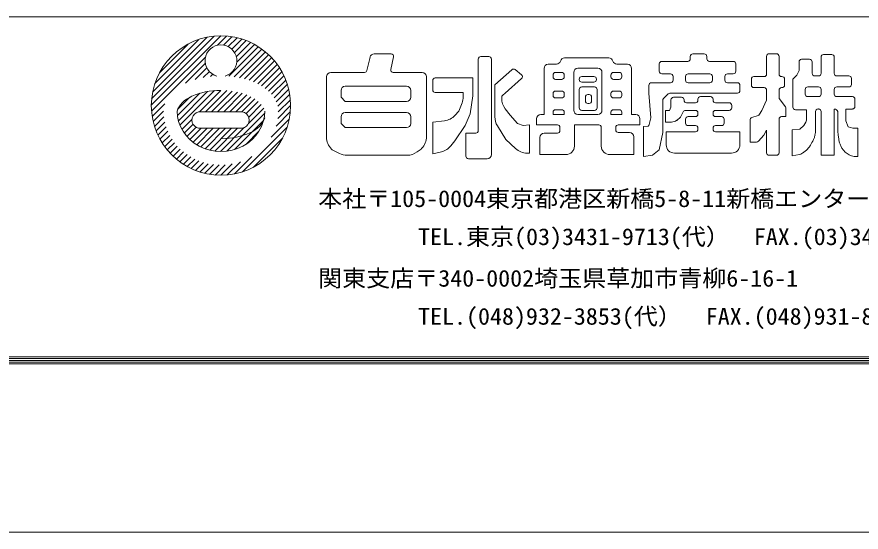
# Model space of a CAD drawing. Units: millimetres, scale not verified. Extents: x -3554 to 3554, y -1188 to 1188.
# Drawn here: x 752.6 to 1047.8, y -1188 to -1008 of the extents above; entities that cross this region are included whole.
import ezdxf
from ezdxf.enums import TextEntityAlignment as Align

# ---------------------------------------------------------------- set-up
doc = ezdxf.new("R2010")
doc.units = ezdxf.units.MM
doc.header["$LTSCALE"] = 20
for name, color, linetype, lineweight in [('0-0_0', 7, 'Continuous', 18), ('0-1_DEFPOINTS', 7, 'Continuous', 18), ('0-4_WAKU', 7, 'Continuous', 18)]:
    doc.layers.add(name, color=color, linetype=linetype, lineweight=lineweight)
doc.styles.add('ＭＳ ゴシック', font='')
doc.styles.get('ＭＳ ゴシック').set_extended_font_data('MS Gothic')

msp = doc.modelspace()

# ---------------------------------------------------------------- linework, layer by layer
at = {"layer": '0-0_0'}
for p, q in [((799.58, -1038.88), (823.84, -1014.63)), ((799.7, -1036.65), (821.61, -1014.74)), ((800.06, -1034.16), (819.12, -1015.11)), ((822.69, -1017.9), (825.88, -1014.71)), ((824.87, -1017.84), (827.78, -1014.93)), ((826.46, -1018.37), (829.55, -1015.28)), ((800.84, -1031.27), (816.23, -1015.88)), ((802.43, -1027.56), (812.51, -1017.47)), ((826.69, -1028.75), (837, -1018.43)), ((827.71, -1019.24), (831.21, -1015.74)), ((828.67, -1020.41), (832.78, -1016.29)), ((829.3, -1021.9), (834.27, -1016.93)), ((829.45, -1023.87), (835.67, -1017.64)), ((828.6, -1028.96), (838.27, -1019.29)), ((830.41, -1029.27), (839.46, -1020.22)), ((832.14, -1029.66), (840.59, -1021.22)), ((883.4, -1020.89), (877.49, -1020.89)), ((992.95, -1020.9), (988.94, -1020.9)), ((1018.18, -1020.89), (1015.61, -1020.89)), ((1037.48, -1021.13), (1034.67, -1021.13)), ((799.66, -1040.93), (818.52, -1022.07)), ((811.59, -1031.13), (818.46, -1024.25)), ((833.78, -1030.15), (841.65, -1022.27)), ((835.33, -1030.71), (842.65, -1023.4)), ((876.05, -1022.05), (874.99, -1026.71)), ((883.28, -1026.32), (884.27, -1021.98)), ((913.91, -1022.75), (913.91, -1047.73)), ((917.61, -1021.86), (914.8, -1021.86)), ((918.5, -1049.04), (918.5, -1022.75)), ((959.55, -1022.35), (944.07, -1022.35)), ((987.16, -1023.55), (978.08, -1023.55)), ((988.05, -1021.79), (988.05, -1022.66)), ((993.84, -1022.66), (993.84, -1021.79)), ((1003.08, -1023.55), (994.73, -1023.55)), ((1014.73, -1021.78), (1014.73, -1027.96)), ((1019.07, -1027.96), (1019.07, -1021.78)), ((1026.06, -1023.71), (1026.06, -1026.74)), ((1029.76, -1022.82), (1026.95, -1022.82)), ((1030.65, -1027.72), (1030.65, -1023.71)), ((1033.78, -1022.02), (1033.78, -1027.72)), ((1038.37, -1027.72), (1038.37, -1022.02)), ((814.96, -1029.88), (818.99, -1025.84)), ((817.74, -1029.21), (819.87, -1027.08)), ((836.79, -1031.37), (843.58, -1024.59)), ((838.16, -1032.12), (844.44, -1025.85)), ((839.43, -1032.98), (845.23, -1027.18)), ((919.7, -1031.74), (925.66, -1026.45)), ((926.8, -1026.42), (929.01, -1028.19)), ((936.91, -1026), (936.91, -1042.11)), ((941.22, -1024.52), (938.39, -1024.52)), ((948.76, -1025.96), (955.69, -1025.96)), ((966.06, -1024.52), (962.4, -1024.52)), ((967.54, -1042.11), (967.54, -1026)), ((977.19, -1024.44), (977.19, -1027)), ((1003.97, -1027), (1003.97, -1024.44)), ((820.23, -1028.84), (821.04, -1028.04)), ((840.59, -1033.94), (845.95, -1028.58)), ((841.63, -1035.02), (846.59, -1030.06)), ((860.84, -1028.88), (860.84, -1050.02)), ((874.12, -1027.4), (862.32, -1027.4)), ((894.34, -1027.4), (884.15, -1027.4)), ((895.82, -1049.78), (895.82, -1028.88)), ((897.99, -1030.22), (897.99, -1033.51)), ((911.98, -1029.33), (898.88, -1029.33)), ((911.98, -1034.39), (911.98, -1029.33)), ((929.05, -1029.55), (923.32, -1034.63)), ((940.04, -1028.3), (940.04, -1028.93)), ((943.07, -1027.41), (940.93, -1027.41)), ((940.93, -1029.82), (943.07, -1029.82)), ((943.96, -1028.93), (943.96, -1028.3)), ((947.28, -1040.63), (947.28, -1027.44)), ((949.21, -1029.74), (949.21, -1029.89)), ((954.35, -1028.85), (950.1, -1028.85)), ((955.24, -1029.89), (955.24, -1029.74)), ((957.17, -1027.44), (957.17, -1040.63)), ((960.31, -1028.3), (960.31, -1028.93)), ((963.21, -1027.41), (961.19, -1027.41)), ((961.19, -1029.82), (963.21, -1029.82)), ((964.1, -1028.93), (964.1, -1028.3)), ((978.08, -1027.89), (981.13, -1027.89)), ((982.02, -1028.78), (982.02, -1030.14)), ((986.36, -1030.14), (986.36, -1028.78)), ((987.25, -1027.89), (994.88, -1027.89)), ((995.77, -1028.78), (995.77, -1030.14)), ((1000.11, -1030.14), (1000.11, -1028.78)), ((1001, -1027.89), (1003.08, -1027.89)), ((1009.42, -1029.73), (1009.42, -1031.82)), ((1013.84, -1028.85), (1010.31, -1028.85)), ((1020.11, -1028.85), (1019.96, -1028.85)), ((1021, -1031.82), (1021, -1029.73)), ((1023.89, -1029.81), (1023.89, -1039.53)), ((1032.9, -1028.61), (1031.54, -1028.61)), ((1043.51, -1028.61), (1039.26, -1028.61)), ((1044.4, -1031.57), (1044.4, -1029.49)), ((842.53, -1036.24), (847.14, -1031.63)), ((888.79, -1032.22), (867.39, -1032.22)), ((919.7, -1042.92), (919.7, -1031.74)), ((950.1, -1030.78), (954.35, -1030.78)), ((954.59, -1032.47), (950.1, -1032.47)), ((973.58, -1031.91), (973.58, -1034.64)), ((981.13, -1031.02), (974.46, -1031.02)), ((994.88, -1031.02), (987.25, -1031.02)), ((1004.53, -1031.02), (1001, -1031.02)), ((1005.42, -1033.75), (1005.42, -1031.91)), ((1010.31, -1032.7), (1013.84, -1032.7)), ((1019.96, -1032.7), (1020.11, -1032.7)), ((1029.12, -1032.46), (1032.9, -1032.46)), ((1039.26, -1032.46), (1043.51, -1032.46)), ((808.71, -1042.49), (816.5, -1034.69)), ((809.05, -1044.26), (819.27, -1034.05)), ((809.59, -1045.85), (821.69, -1033.75)), ((816.4, -1041.16), (823.9, -1033.66)), ((818.54, -1041.15), (825.95, -1033.73)), ((820.65, -1041.15), (827.87, -1033.94)), ((822.77, -1041.15), (829.66, -1034.26)), ((824.89, -1041.16), (831.35, -1034.69)), ((827.01, -1041.16), (832.93, -1035.23)), ((829.12, -1041.16), (834.4, -1035.88)), ((843.26, -1037.63), (847.61, -1033.29)), ((843.78, -1039.24), (847.96, -1035.05)), ((890.27, -1036.05), (890.27, -1033.7)), ((898.88, -1034.39), (908.61, -1034.39)), ((908.61, -1035.97), (908.61, -1034.39)), ((922.12, -1036.03), (922.12, -1036.52)), ((923.32, -1034.63), (922.45, -1035.33)), ((940.04, -1034.8), (940.04, -1035.44)), ((943.07, -1033.92), (940.93, -1033.92)), ((943.96, -1035.44), (943.96, -1034.8)), ((949.21, -1033.36), (949.21, -1039.78)), ((951.38, -1036.01), (951.38, -1037.37)), ((952.66, -1035.12), (952.27, -1035.12)), ((953.55, -1037.37), (953.55, -1036.01)), ((955.48, -1039.78), (955.48, -1033.36)), ((960.31, -1034.8), (960.31, -1035.44)), ((963.21, -1033.92), (961.19, -1033.92)), ((964.1, -1035.44), (964.1, -1034.8)), ((980.31, -1034.9), (978.66, -1036.55)), ((1004.53, -1034.64), (980.94, -1034.64)), ((984.99, -1036.09), (982.18, -1036.09)), ((995.12, -1035.85), (991.59, -1035.85)), ((1014.73, -1033.59), (1014.73, -1037.04)), ((1019.07, -1036.56), (1019.07, -1033.59)), ((1028.24, -1034.95), (1028.24, -1033.35)), ((1032.9, -1035.84), (1029.12, -1035.84)), ((1033.78, -1033.35), (1033.78, -1034.95)), ((1038.37, -1034.95), (1038.37, -1033.35)), ((1044.72, -1035.84), (1039.26, -1035.84)), ((799.89, -1042.82), (804.31, -1038.4)), ((808.84, -1040.24), (812.89, -1036.18)), ((831.25, -1041.16), (835.76, -1036.65)), ((832.75, -1041.78), (836.97, -1037.56)), ((833.64, -1043.02), (838.03, -1038.62)), ((843.8, -1043.46), (848.28, -1038.98)), ((843.98, -1041.15), (848.19, -1036.94)), ((867.39, -1037.53), (888.79, -1037.53)), ((940.93, -1036.33), (943.07, -1036.33)), ((952.27, -1038.26), (952.66, -1038.26)), ((961.19, -1036.33), (963.21, -1036.33)), ((981.29, -1036.97), (981.29, -1039.7)), ((985.88, -1037.13), (985.88, -1036.97)), ((989.82, -1038.01), (986.77, -1038.01)), ((990.7, -1036.73), (990.7, -1037.13)), ((996.01, -1037.13), (996.01, -1036.73)), ((1001.64, -1038.01), (996.9, -1038.01)), ((1002.52, -1039.78), (1002.52, -1038.9)), ((1013.04, -1040.66), (1014.73, -1037.04)), ((1019.07, -1036.56), (1021.3, -1039.45)), ((1045.61, -1039.29), (1045.61, -1036.73)), ((800.24, -1044.59), (803.88, -1040.96)), ((816.82, -1041.14), (831.31, -1041.17)), ((826.01, -1054.88), (839.23, -1041.67)), ((833.58, -1045.19), (838.87, -1039.9)), ((843.18, -1046.2), (848.18, -1041.2)), ((888.79, -1041.38), (867.39, -1041.38)), ((923.3, -1040.07), (925.01, -1042.35)), ((940.04, -1041.31), (940.04, -1042.11)), ((943.07, -1040.43), (940.93, -1040.43)), ((943.96, -1042.11), (943.96, -1041.31)), ((950.1, -1040.67), (954.59, -1040.67)), ((960.31, -1041.31), (960.31, -1042.11)), ((963.21, -1040.43), (961.19, -1040.43)), ((964.1, -1042.11), (964.1, -1041.31)), ((984.67, -1043.08), (985.55, -1041.18)), ((986.35, -1040.67), (989.82, -1040.67)), ((990.7, -1041.55), (990.7, -1041.95)), ((996.01, -1041.95), (996.01, -1041.55)), ((996.9, -1040.67), (1001.64, -1040.67)), ((1012.25, -1042.04), (1013.04, -1040.66)), ((1024.78, -1040.42), (1028.72, -1040.42)), ((1028.72, -1040.42), (1028.72, -1044.11)), ((1031.85, -1047.47), (1031.85, -1041.06)), ((1032.74, -1040.18), (1032.9, -1040.18)), ((1033.78, -1041.06), (1033.78, -1056.33)), ((1038.37, -1040.18), (1038.45, -1040.18)), ((1038.37, -1056.33), (1038.37, -1040.18)), ((1039.63, -1041.06), (1039.63, -1048.38)), ((1042.47, -1044.27), (1042.47, -1040.18)), ((1042.47, -1040.18), (1044.72, -1040.18)), ((800.7, -1046.26), (804, -1042.96)), ((801.25, -1047.83), (804.3, -1044.77)), ((810.27, -1047.29), (813.81, -1043.75)), ((828.7, -1054.31), (838.83, -1044.19)), ((841.49, -1050.01), (847.82, -1043.68)), ((890.27, -1045.21), (890.27, -1042.86)), ((934.25, -1043.59), (934.25, -1045.73)), ((936.91, -1042.11), (935.73, -1042.11)), ((943.96, -1042.11), (940.04, -1042.11)), ((955.69, -1042.11), (948.76, -1042.11)), ((964.1, -1042.11), (960.31, -1042.11)), ((968.96, -1042.11), (967.54, -1042.11)), ((970.44, -1045.73), (970.44, -1043.59)), ((979.36, -1044.76), (981.49, -1044.76)), ((983.3, -1044.14), (984.67, -1043.08)), ((986.36, -1043.72), (986.36, -1045.08)), ((989.82, -1042.84), (987.25, -1042.84)), ((998.98, -1042.84), (996.9, -1042.84)), ((999.87, -1045.08), (999.87, -1043.72)), ((1008.94, -1051.75), (1008.94, -1043.97)), ((1009.56, -1043.12), (1011.74, -1042.45)), ((1019.07, -1055.44), (1019.07, -1043.72)), ((1042.47, -1044.27), (1043.19, -1046.44)), ((801.89, -1049.31), (804.76, -1046.44)), ((811.09, -1048.59), (814.19, -1045.49)), ((812.02, -1049.78), (815.26, -1046.55)), ((813.07, -1050.85), (817, -1046.92)), ((814.23, -1051.82), (819.13, -1046.92)), ((815.49, -1052.68), (821.25, -1046.92)), ((816.46, -1046.92), (831.31, -1046.91)), ((816.86, -1053.42), (823.37, -1046.91)), ((818.36, -1054.05), (825.5, -1046.91)), ((819.99, -1054.54), (827.62, -1046.91)), ((821.78, -1054.87), (829.74, -1046.91)), ((823.76, -1055.01), (832.08, -1046.69)), ((831.51, -1062.11), (847.07, -1046.55)), ((832.6, -1052.54), (837.23, -1047.91)), ((867.39, -1046.69), (888.79, -1046.69)), ((923.56, -1050.79), (920.61, -1046.06)), ((931.77, -1045.72), (931.77, -1055.61)), ((934.25, -1045.73), (941.57, -1045.73)), ((942.45, -1046.62), (942.45, -1047.73)), ((947.52, -1053.13), (947.52, -1045.73)), ((947.52, -1045.73), (956.04, -1045.73)), ((956.93, -1046.62), (956.93, -1053.13)), ((962, -1047.49), (962, -1046.62)), ((962.88, -1045.73), (970.44, -1045.73)), ((987.25, -1045.97), (989.82, -1045.97)), ((990.7, -1046.86), (990.7, -1047.25)), ((996.01, -1047.25), (996.01, -1046.86)), ((996.9, -1045.97), (998.98, -1045.97)), ((1013.76, -1049.34), (1014.73, -1047.53)), ((1014.73, -1047.53), (1014.73, -1055.44)), ((1023.65, -1056.57), (1023.65, -1047.41)), ((1043.19, -1046.44), (1044.88, -1046.93)), ((1044.88, -1046.93), (1046.57, -1046.93)), ((1046.57, -1046.93), (1046.57, -1056.81)), ((802.6, -1050.72), (805.34, -1047.98)), ((803.39, -1052.05), (806.03, -1049.41)), ((804.25, -1053.31), (806.82, -1050.74)), ((835.17, -1060.57), (845.53, -1050.22)), ((918.5, -1056.06), (918.5, -1048.62)), ((926.92, -1053.98), (923.56, -1050.79)), ((935.46, -1050.1), (935.46, -1056.09)), ((941.57, -1048.62), (936.94, -1048.62)), ((966.79, -1048.38), (962.88, -1048.38)), ((968.27, -1056.09), (968.27, -1049.86)), ((979.61, -1048.14), (979.61, -1052.65)), ((989.82, -1048.14), (979.61, -1048.14)), ((1005.42, -1048.14), (996.9, -1048.14)), ((1005.42, -1052.65), (1005.42, -1048.14)), ((1011.85, -1051.45), (1013.76, -1049.34)), ((805.18, -1054.5), (807.7, -1051.98)), ((806.17, -1055.63), (808.67, -1053.13)), ((1008.94, -1051.75), (1011.19, -1051.75)), ((807.23, -1056.69), (809.72, -1054.2)), ((808.36, -1057.69), (810.85, -1055.19)), ((809.55, -1058.62), (812.07, -1056.1)), ((828.64, -1062.86), (834.69, -1056.81)), ((868.03, -1056.33), (889.02, -1056.33)), ((897.99, -1055.85), (901.05, -1055.12)), ((931.77, -1055.61), (931, -1055.61)), ((935.46, -1056.09), (944.56, -1056.09)), ((959.89, -1056.09), (968.27, -1056.09)), ((982.57, -1055.61), (1002.46, -1055.61)), ((1015.61, -1056.33), (1018.18, -1056.33)), ((1023.65, -1056.57), (1026.27, -1056.06)), ((1033.78, -1056.33), (1038.37, -1056.33)), ((1046.57, -1056.81), (1046.22, -1056.81)), ((810.81, -1059.48), (813.36, -1056.92)), ((812.14, -1060.27), (814.75, -1057.66)), ((813.54, -1060.99), (816.23, -1058.31)), ((815.02, -1061.63), (817.8, -1058.85)), ((816.59, -1062.19), (819.49, -1059.28)), ((818.25, -1062.65), (821.31, -1059.59)), ((820.01, -1063), (823.28, -1059.74)), ((821.9, -1063.24), (825.44, -1059.7)), ((823.94, -1063.32), (827.88, -1059.38)), ((826.16, -1063.22), (830.75, -1058.63)), ((910.46, -1057.54), (917.02, -1057.54))]:
    msp.add_line(p, q, dxfattribs=at)
for points in [[(1023.89, -1029.81), (1025.34, -1028.36), (1026.06, -1026.74)], [(865.91, -1033.7), (865.91, -1036.05), (867.39, -1037.53)], [(904.33, -1053.02), (905.71, -1051.27), (909.33, -1045.96), (911.02, -1041.87), (911.98, -1035.6), (911.98, -1034.39)], [(973.67, -1045.63), (974.3, -1043.32), (973.58, -1034.64)], [(905.75, -1042.42), (907.16, -1040.9), (908.23, -1038.05)], [(978.4, -1037.18), (978.4, -1048.38), (977.19, -1054.41), (974.78, -1056.34), (971.65, -1056.78)], [(979.36, -1044.76), (979.36, -1040.67), (980.81, -1040.67), (981.29, -1039.58)], [(1021.48, -1040), (1021.48, -1042.83), (1019.96, -1042.83)], [(865.91, -1042.86), (865.91, -1045.21), (867.39, -1046.69)], [(897.99, -1055.85), (897.99, -1044.76), (902.08, -1044.29)], [(925.01, -1042.35), (927.67, -1045.24), (929.6, -1045.96), (931.77, -1045.72)], [(1023.65, -1047.41), (1026.31, -1047.17), (1027.75, -1045.96), (1028.48, -1044.76), (1028.72, -1044.11)], [(971.65, -1056.78), (971.65, -1046.29), (973.28, -1046.15)], [(913.03, -1048.62), (909.57, -1048.62), (909.57, -1056.65)], [(862.58, -1054.21), (862.77, -1054.4), (865.38, -1055.71)], [(892.57, -1055.15), (893.89, -1054.16), (894.09, -1053.97)]]:
    msp.add_lwpolyline(points, dxfattribs=at)
msp.add_circle((823.93, -1038.97), 24.35, dxfattribs=at)
for centre, radius, start, end in [((823.93, -1023.3), 5.55, 285.3155, 255.1629), ((877.49, -1022.37), 1.48, 90, 167.1894), ((883.4, -1021.78), 0.888, 347.1895, 90), ((988.94, -1021.79), 0.888, 90, 180), ((992.95, -1021.79), 0.888, 0, 90), ((1015.61, -1021.78), 0.888, 90, 180), ((1018.18, -1021.78), 0.888, 0, 90), ((1034.67, -1022.02), 0.888, 90, 180), ((1037.48, -1022.02), 0.888, 0, 90), ((914.8, -1022.75), 0.888, 90, 180), ((917.61, -1022.75), 0.888, 0, 90), ((941.22, -1023.04), 1.48, 270, 344.5119), ((944.07, -1023.83), 1.48, 90, 164.5119), ((959.55, -1023.83), 1.48, 15.4881, 90), ((962.4, -1023.04), 1.48, 195.4881, 270), ((978.08, -1024.44), 0.888, 90, 180), ((987.16, -1022.66), 0.888, 270, 0), ((994.73, -1022.66), 0.888, 180, 270), ((1003.08, -1024.44), 0.888, 0, 90), ((1026.95, -1023.71), 0.888, 90, 180), ((1029.76, -1023.71), 0.888, 0, 90), ((874.12, -1026.51), 0.888, 270, 347.1895), ((884.15, -1026.51), 0.888, 167.1894, 270), ((926.25, -1027.12), 0.888, 51.3609, 131.6125), ((938.39, -1026), 1.48, 90, 180), ((948.76, -1027.44), 1.48, 90, 180), ((955.69, -1027.44), 1.48, 0, 90), ((966.06, -1026), 1.48, 0, 90), ((978.08, -1027), 0.888, 180, 270), ((1003.08, -1027), 0.888, 270, 0), ((862.32, -1028.88), 1.48, 90, 180), ((894.34, -1028.88), 1.48, 0, 90), ((898.88, -1030.22), 0.888, 90, 180), ((928.46, -1028.89), 0.888, 311.6125, 51.3609), ((940.93, -1028.3), 0.888, 90, 180), ((940.93, -1028.93), 0.888, 180, 270), ((943.07, -1028.3), 0.888, 0, 90), ((943.07, -1028.93), 0.888, 270, 0), ((950.1, -1029.74), 0.888, 90, 180), ((950.1, -1029.89), 0.888, 180, 270), ((954.35, -1029.74), 0.888, 0, 90), ((954.35, -1029.89), 0.888, 270, 0), ((961.19, -1028.3), 0.888, 90, 180), ((961.19, -1028.93), 0.888, 180, 270), ((963.21, -1028.3), 0.888, 0, 90), ((963.21, -1028.93), 0.888, 270, 0), ((981.13, -1028.78), 0.888, 0, 90), ((981.13, -1030.14), 0.888, 270, 0), ((987.25, -1028.78), 0.888, 90, 180), ((987.25, -1030.14), 0.888, 180, 270), ((994.88, -1028.78), 0.888, 0, 90), ((994.88, -1030.14), 0.888, 270, 0), ((1001, -1028.78), 0.888, 90, 180), ((1001, -1030.14), 0.888, 180, 270), ((1010.31, -1029.73), 0.888, 90, 180), ((1013.84, -1027.96), 0.888, 270, 0), ((1019.96, -1027.96), 0.888, 180, 270), ((1020.11, -1029.73), 0.888, 0, 90), ((1031.54, -1027.72), 0.888, 180, 270), ((1032.9, -1027.72), 0.888, 270, 0), ((1039.26, -1027.72), 0.888, 180, 270), ((1043.51, -1029.49), 0.888, 0, 90), ((867.39, -1033.7), 1.48, 90, 180), ((888.79, -1033.7), 1.48, 0, 90), ((950.1, -1033.36), 0.888, 90, 180), ((954.59, -1033.36), 0.888, 0, 90), ((974.46, -1031.91), 0.888, 90, 180), ((1004.53, -1031.91), 0.888, 0, 90), ((1010.31, -1031.82), 0.888, 180, 270), ((1013.84, -1033.59), 0.888, 0, 90), ((1019.96, -1033.59), 0.888, 90, 180), ((1020.11, -1031.82), 0.888, 270, 0), ((1029.12, -1033.35), 0.888, 90, 180), ((1032.9, -1033.35), 0.888, 0, 90), ((1039.26, -1033.35), 0.888, 90, 180), ((1043.51, -1031.57), 0.888, 270, 0), ((888.79, -1036.05), 1.48, 270, 360), ((898.88, -1033.51), 0.888, 180, 270), ((902.69, -1035.97), 5.92, 339.43, 360), ((923, -1036.03), 0.888, 128.6391, 180), ((940.93, -1034.8), 0.888, 90, 180), ((940.93, -1035.44), 0.888, 180, 270), ((943.07, -1034.8), 0.888, 0, 90), ((943.07, -1035.44), 0.888, 270, 0), ((952.27, -1036.01), 0.888, 90, 180), ((952.66, -1036.01), 0.888, 0, 90), ((961.19, -1034.8), 0.888, 90, 180), ((961.19, -1035.44), 0.888, 180, 270), ((963.21, -1034.8), 0.888, 0, 90), ((963.21, -1035.44), 0.888, 270, 0), ((980.94, -1035.53), 0.888, 90, 134.9788), ((982.18, -1036.97), 0.888, 90, 180), ((984.99, -1036.97), 0.888, 0, 90), ((991.59, -1036.73), 0.888, 90, 180), ((995.12, -1036.73), 0.888, 0, 90), ((1004.53, -1033.75), 0.888, 270, 0), ((1029.12, -1034.95), 0.888, 180, 270), ((1032.9, -1034.95), 0.888, 270, 0), ((1039.26, -1034.95), 0.888, 180, 270), ((1044.72, -1036.73), 0.888, 0, 90), ((928.04, -1036.52), 5.92, 180, 216.8903), ((952.27, -1037.37), 0.888, 180, 270), ((952.66, -1037.37), 0.888, 270, 0), ((979.29, -1037.18), 0.888, 134.9788, 180), ((986.77, -1037.13), 0.888, 180, 270), ((989.82, -1037.13), 0.888, 270, 0), ((996.9, -1037.13), 0.888, 180, 270), ((1001.64, -1038.9), 0.888, 0, 90), ((816.69, -1044.04), 2.9, 87.5428, 274.7221), ((830.93, -1044.04), 2.9, 262.5624, 97.4426), ((867.39, -1042.86), 1.48, 90, 180), ((888.79, -1042.86), 1.48, 0, 90), ((940.93, -1041.31), 0.888, 90, 180), ((943.07, -1041.31), 0.888, 0, 90), ((948.76, -1040.63), 1.48, 180, 270), ((950.1, -1039.78), 0.888, 180, 270), ((954.59, -1039.78), 0.888, 270, 0), ((955.69, -1040.63), 1.48, 270, 0), ((961.19, -1041.31), 0.888, 90, 180), ((963.21, -1041.31), 0.888, 0, 90), ((986.35, -1041.55), 0.888, 90, 155.2087), ((989.82, -1041.55), 0.888, 0, 90), ((989.82, -1041.95), 0.888, 270, 0), ((996.9, -1041.55), 0.888, 90, 180), ((996.9, -1041.95), 0.888, 180, 270), ((1001.64, -1039.78), 0.888, 270, 0), ((1011.48, -1041.6), 0.888, 287.0908, 330.2368), ((1020.59, -1040), 0.888, 0, 37.5891), ((1024.78, -1039.53), 0.888, 180, 270), ((1032.74, -1041.06), 0.888, 90, 180), ((1032.9, -1041.06), 0.888, 0, 90), ((1038.48, -1041.36), 1.18, 14.3998, 91.8604), ((1044.72, -1039.29), 0.888, 270, 0), ((901.41, -1038.41), 5.92, 276.5771, 317.2695), ((925.62, -1042.92), 5.92, 180, 212.0245), ((935.73, -1043.59), 1.48, 90, 180), ((968.96, -1043.59), 1.48, 0, 90), ((981.49, -1041.8), 2.96, 270, 307.8544), ((987.25, -1043.72), 0.888, 90, 180), ((998.98, -1043.72), 0.888, 0, 90), ((1009.82, -1043.97), 0.888, 107.0908, 180), ((1019.96, -1043.72), 0.888, 90, 180), ((888.79, -1045.21), 1.48, 270, 360), ((913.03, -1047.73), 0.888, 270, 360), ((941.57, -1046.62), 0.888, 0, 90), ((941.57, -1047.73), 0.888, 270, 0), ((956.04, -1046.62), 0.888, 0, 90), ((962.88, -1046.62), 0.888, 90, 180), ((962.88, -1047.49), 0.888, 180, 270), ((972.81, -1045.4), 0.888, 301.9863, 344.7341), ((987.25, -1045.08), 0.888, 180, 270), ((989.82, -1046.86), 0.888, 0, 90), ((989.82, -1047.25), 0.888, 270, 0), ((996.9, -1046.86), 0.888, 90, 180), ((996.9, -1047.25), 0.888, 180, 270), ((998.98, -1045.08), 0.888, 270, 0), ((1019.08, -1046.96), 12.78, 349.4663, 357.6885), ((866.76, -1050.02), 5.92, 180, 225.0212), ((889.9, -1049.78), 5.92, 314.9788, 0), ((936.94, -1050.1), 1.48, 90, 180), ((966.79, -1049.86), 1.48, 0, 90), ((997.76, -1035.39), 36.74, 332.4693, 335.9557), ((1026.98, -1048.43), 4.75, 335.9557, 349.4663), ((954.38, -1062.65), 86.43, 8.7964, 9.4998), ((999.88, -1055.61), 40.4, 7.7674, 8.7964), ((933.89, -1064.61), 107, 7.4189, 7.7674), ((1130.42, -1039.02), 91.19, 187.4189, 187.7964), ((899.68, -1049.36), 5.92, 283.3829, 321.8222), ((944.56, -1053.13), 2.96, 270, 0), ((959.89, -1053.13), 2.96, 180, 270), ((982.57, -1052.65), 2.96, 180, 270), ((1002.46, -1052.65), 2.96, 270, 0), ((1011.19, -1050.86), 0.888, 270, 317.9917), ((1006.68, -1033.4), 30.48, 315.7405, 318.3454), ((1024.3, -1049.06), 6.91, 318.3454, 323.8192), ((1025.04, -1049.61), 5.98, 323.8192, 332.4693), ((1042.87, -1051), 2.83, 187.7964, 201.0197), ((1047.76, -1049.12), 8.07, 201.0197, 208.8385), ((1046.22, -1050.89), 5.92, 201.0517, 270), ((868.03, -1050.41), 5.92, 243.4519, 270), ((889.02, -1050.41), 5.92, 270, 306.8496), ((910.46, -1056.65), 0.888, 180, 270), ((917.02, -1056.06), 1.48, 270, 360), ((931, -1049.69), 5.92, 226.4184, 270), ((1015.61, -1055.44), 0.888, 180, 270), ((1018.18, -1055.44), 0.888, 270, 0), ((1022.53, -1047.03), 9.78, 292.5171, 301.8301), ((1025.36, -1051.6), 4.39, 301.8301, 315.7405)]:
    msp.add_arc(centre, radius, start, end, dxfattribs=at)
for centre, major_axis, ratio, start_param, end_param in [((823.89, -1042.11), (-15.44, 0), 0.546875, 4.709891, 6.13946), ((823.93, -1040.9), (-15.32, 0), 0.92126, 6.282898, 9.425065), ((823.97, -1042.11), (15.44, 0), 0.546875, 4.709891, 6.13946)]:
    msp.add_ellipse(centre, major_axis=major_axis, ratio=ratio, start_param=start_param, end_param=end_param, dxfattribs=at)
at = {"layer": '0-1_DEFPOINTS', "color": 5}
msp.add_line((190.14, -1188), (3554.14, -1188), dxfattribs=at)
at = {"layer": '0-4_WAKU'}
for p, q in [((270.14, -1008), (3470.14, -1008)), ((270.74, -1127.4), (3469.54, -1127.4)), ((271.34, -1126.8), (3468.94, -1126.8)), ((268.94, -1129.2), (3471.34, -1129.2)), ((269.54, -1128.6), (3470.74, -1128.6)), ((270.14, -1128), (3470.14, -1128))]:
    msp.add_line(p, q, dxfattribs=at)

# ---------------------------------------------------------------- texts
at = {"layer": '0-0_0', "style": 'ＭＳ ゴシック', "width": 1.05}
for s, p in [('本社〒105-0004東京都港区新橋5-8-11新橋エンタービル3Ｆ', (857.92, -1076.19)), ('TEL.東京(03)3431-9713(代）  FAX.(03)3431-9708', (892.87, -1089.48)), ('関東支店〒340-0002埼玉県草加市青柳6-16-1', (857.92, -1104.01)), ('TEL.(048)932-3853(代）  FAX.(048)931-8164', (892.87, -1117.3))]:
    msp.add_text(s, height=5.865, dxfattribs=at).set_placement(p, align=Align.BOTTOM_LEFT)

doc.saveas('drawing.dxf')
